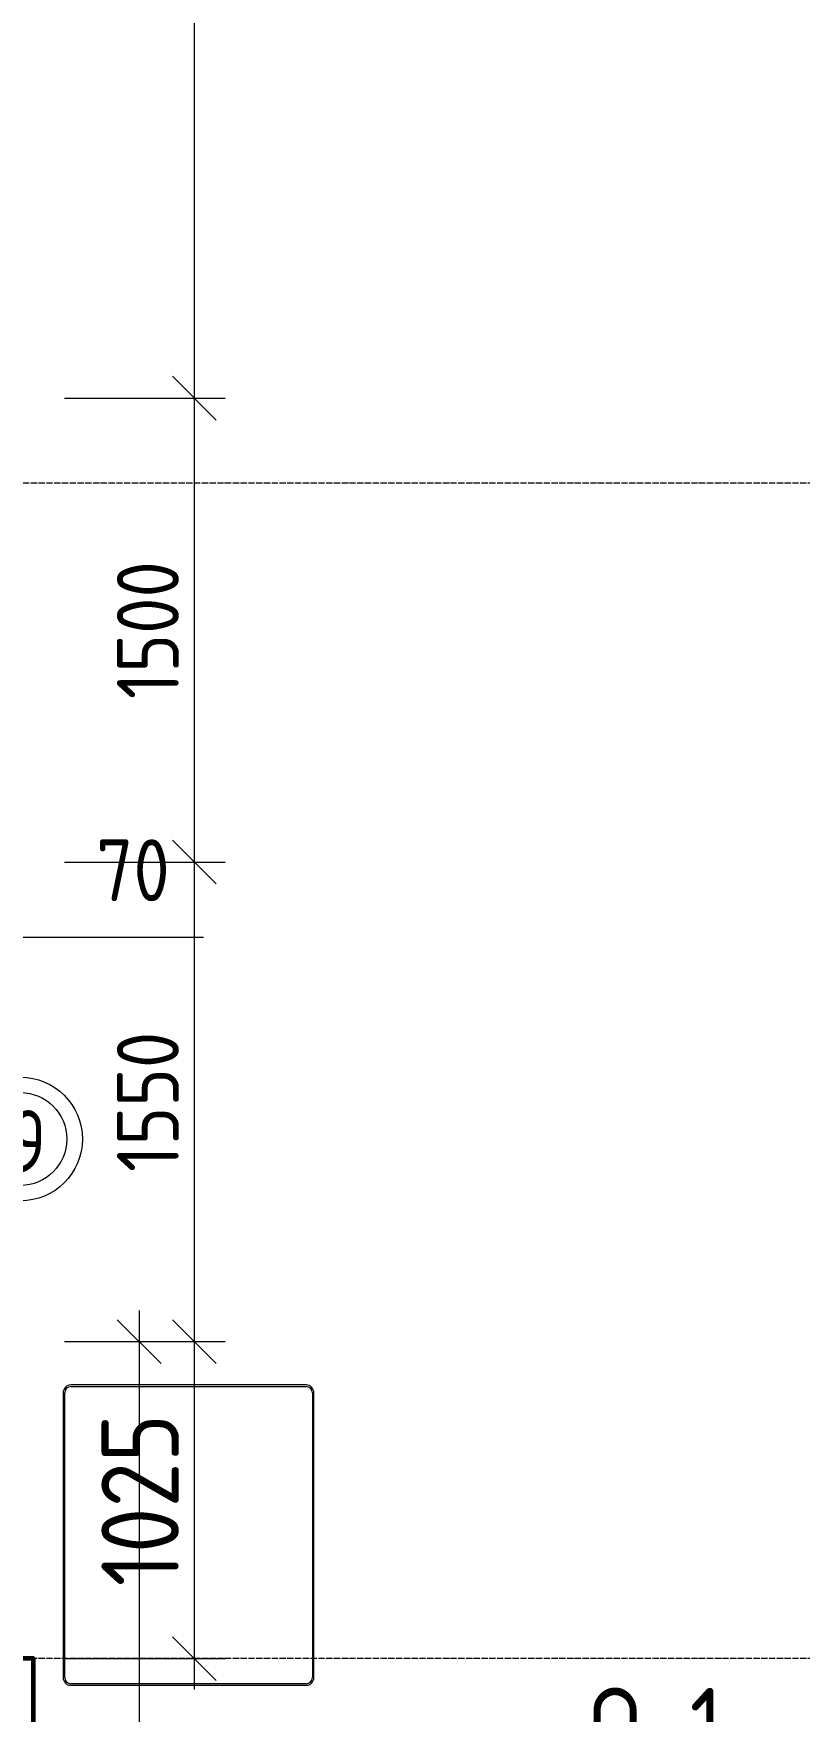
# Model space of a CAD drawing. Header units: millimetres. Extents: x -56773 to 221258, y -262288 to 26541.
# Drawn here: x -12891 to -10417, y -183994 to -178570 of the extents above; entities that cross this region are included whole.
import ezdxf

# ---------------------------------------------------------------- set-up
doc = ezdxf.new("R2010")
doc.units = ezdxf.units.MM
doc.linetypes.add('ADSK_Линия сетки', pattern=[25, 20, -2.5, 0, -2.5])
for name, color, linetype, lineweight in [('3.1 Штукатурка внешн стен для инвесторов', 5, 'Continuous', 60), ('Марки', 7, 'Continuous', 20), ('Марки дверей', 7, 'Continuous', 20), ('Оборудование', 7, 'Continuous', 18), ('Оси', 7, 'Continuous', 9), ('Размеры', 7, 'Continuous', 9)]:
    doc.layers.add(name, color=color, linetype=linetype, lineweight=lineweight)
doc.styles.add('GOST Common_2', font='', dxfattribs={"width": 0.9, "height": 250})
doc.styles.add('GOST Common_3', font='', dxfattribs={"width": 0.9, "height": 200})
doc.styles.add('GOST Common_B', font='', dxfattribs={"width": 0.8, "height": 200})
doc.styles.get('GOST Common_2').set_extended_font_data('GOST Common')
doc.styles.get('GOST Common_3').set_extended_font_data('GOST Common')
doc.styles.get('GOST Common_B').set_extended_font_data('GOST Common', bold=True)
doc.dimstyles.new('ADSK_Основной_2_0', dxfattribs={"dimscale": 304.8, "dimtxt": 201.142999, "dimasz": 0.463911, "dimexe": 0.328084, "dimexo": 0.328084, "dimgap": 0.164042, "dimtad": 1, "dimdec": 3, "dimrnd": 0.001, "dimdsep": 46, "dimtxsty": 'GOST Common_3', "dimblk1": 'OBLIQUE', "dimblk2": 'OBLIQUE', "dimsah": 1, "dimcen": 0.09, "dimdle": 0.328084, "dimazin": 2, "dimtfac": 1, "dimtdec": 4, "dimtix": 1, "dimtmove": 0, "dimatfit": 3, "dimfxl": 1, "dimtvp": 1, "dimtolj": 1, "dimtzin": 0, "dimlwd": 20, "dimlwe": 20, "dimarcsym": 2})
doc.dimstyles.new('ADSK_Основной_2_0_2', dxfattribs={"dimscale": 304.8, "dimtxt": 201.142999, "dimasz": 0.463911, "dimexe": 0.328084, "dimexo": 0.328084, "dimgap": 0.164042, "dimtad": 1, "dimdec": 3, "dimrnd": 0.001, "dimdsep": 46, "dimtxsty": 'GOST Common_3', "dimblk1": 'OBLIQUE', "dimblk2": 'OBLIQUE', "dimsah": 1, "dimcen": 0.09, "dimdle": 0.328084, "dimazin": 2, "dimtfac": 1, "dimtdec": 4, "dimtix": 1, "dimtmove": 0, "dimatfit": 3, "dimfxl": 1, "dimtvp": 1, "dimtolj": 1, "dimtzin": 0, "dimlwd": 20, "dimlwe": 20, "dimarcsym": 2})
doc.dimstyles.new('ADSK_Основной_2_0_3', dxfattribs={"dimscale": 304.8, "dimtxt": 201.142999, "dimasz": 0.463911, "dimexe": 0.328084, "dimexo": 0.328084, "dimgap": 0.164042, "dimtad": 1, "dimdec": 3, "dimrnd": 0.001, "dimdsep": 46, "dimtxsty": 'GOST Common_2', "dimblk1": 'OBLIQUE', "dimblk2": 'OBLIQUE', "dimsah": 1, "dimcen": 0.09, "dimdle": 0.328084, "dimazin": 2, "dimtfac": 1, "dimtdec": 4, "dimtix": 1, "dimtmove": 0, "dimatfit": 3, "dimfxl": 1, "dimtvp": 1, "dimtolj": 1, "dimtzin": 0, "dimlwd": 20, "dimlwe": 20, "dimarcsym": 2})

# ---------------------------------------------------------------- blocks, each defined once
blk = doc.blocks.new('Маркер с интегрированными элементами доступности501 - Маркер с интегрированными элементами доступности-4129037-Кладочный план 4-го этажа')
at = {"layer": 'Оборудование'}
for p, q in [((-12019.5, 15689.7), (-12779.5, 15689.7)), ((-12779.5, 15684.7), (-12019.5, 15684.7)), ((-12804.5, 15664.7), (-12804.5, 14743.7)), ((-12799.5, 14743.7), (-12799.5, 15664.7)), ((-11999.5, 15664.7), (-11999.5, 14743.7)), ((-11994.5, 14743.7), (-11994.5, 15664.7)), ((-12019.5, 14723.7), (-12779.5, 14723.7)), ((-12779.5, 14718.7), (-12019.5, 14718.7))]:
    blk.add_line(p, q, dxfattribs=at)
for centre, radius, start, end in [((-12779.5, 15664.7), 25, 90, 180), ((-12779.5, 15664.7), 20, 90, 180), ((-12019.5, 15664.7), 25, 360, 90), ((-12019.5, 15664.7), 20, 0, 90), ((-12779.5, 14743.7), 25, 180, 270), ((-12779.5, 14743.7), 20, 180, 270), ((-12019.5, 14743.7), 20, 270, 0), ((-12019.5, 14743.7), 25, 270, 0)]:
    blk.add_arc(centre, radius, start, end, dxfattribs=at)
blk = doc.blocks.new('_Oblique')
at = {"color": 0, "linetype": 'ByBlock', "lineweight": -2}
blk.add_line((-0.5, -0.5), (0.5, 0.5), dxfattribs=at)
blk = doc.blocks.new('*D6332')
at = {"layer": 'Defpoints', "color": 0, "lineweight": 25, "transparency": 16777216}
for p in [(-12271.5, -174873.5), (-12890.6, -179748.5), (-12371.5, -179748.5)]:
    blk.add_point(p, dxfattribs=at)
at = {"layer": 'Размеры', "color": 0, "lineweight": 20, "transparency": 16777216}
for p, q in [((-12371.5, -174773.5), (-12371.5, -179848.5)), ((-12371.5, -174873.5), (-12471.5, -174873.5)), ((-12790.6, -179748.5), (-12271.5, -179748.5))]:
    blk.add_line(p, q, dxfattribs=at)
at = {"layer": 'Размеры', "color": 0, "lineweight": 20, "transparency": 16777216, "xscale": 141.4, "yscale": 141.4, "zscale": 141.4}
for p, rotation in [((-12371.5, -174873.5), 90), ((-12371.5, -179748.5), 270)]:
    blk.add_blockref('_Oblique', p, dxfattribs=dict(at, rotation=rotation))
at = {"layer": 'Размеры', "color": 0, "lineweight": 9, "transparency": 16777216, "insert": (-12521.5, -177311), "char_height": 200, "width": 625.93, "attachment_point": 5, "rotation": 90, "style": 'GOST Common_3'}
blk.add_mtext('\\A1;4875', dxfattribs=at)
blk = doc.blocks.new('*D6333')
at = {"layer": 'Defpoints', "color": 0, "lineweight": 25, "transparency": 16777216}
for p in [(-12890.6, -179748.5), (-12890.6, -181248.5), (-12371.5, -181248.5)]:
    blk.add_point(p, dxfattribs=at)
at = {"layer": 'Размеры', "color": 0, "lineweight": 20, "transparency": 16777216}
for p, q in [((-12371.5, -179648.5), (-12371.5, -181348.5)), ((-12790.6, -179748.5), (-12271.5, -179748.5)), ((-12790.6, -181248.5), (-12271.5, -181248.5))]:
    blk.add_line(p, q, dxfattribs=at)
at = {"layer": 'Размеры', "color": 0, "lineweight": 20, "transparency": 16777216, "xscale": 141.4, "yscale": 141.4, "zscale": 141.4}
for p, rotation in [((-12371.5, -179748.5), 90), ((-12371.5, -181248.5), 270)]:
    blk.add_blockref('_Oblique', p, dxfattribs=dict(at, rotation=rotation))
at = {"layer": 'Размеры', "color": 0, "lineweight": 9, "transparency": 16777216, "insert": (-12521.5, -180498.5), "char_height": 200, "width": 560.473, "attachment_point": 5, "rotation": 90, "style": 'GOST Common_3'}
blk.add_mtext('\\A1;1500', dxfattribs=at)
blk = doc.blocks.new('*D6334')
at = {"layer": 'Defpoints', "color": 0, "lineweight": 25, "transparency": 16777216}
for p in [(-12890.6, -181248.5), (-12890.6, -182798.5), (-12371.5, -182798.5)]:
    blk.add_point(p, dxfattribs=at)
at = {"layer": 'Размеры', "color": 0, "lineweight": 20, "transparency": 16777216}
for p, q in [((-12371.5, -181148.5), (-12371.5, -182898.5)), ((-12790.6, -181248.5), (-12271.5, -181248.5)), ((-12790.6, -182798.5), (-12271.5, -182798.5))]:
    blk.add_line(p, q, dxfattribs=at)
at = {"layer": 'Размеры', "color": 0, "lineweight": 20, "transparency": 16777216, "xscale": 141.4, "yscale": 141.4, "zscale": 141.4}
for p, rotation in [((-12371.5, -181248.5), 90), ((-12371.5, -182798.5), 270)]:
    blk.add_blockref('_Oblique', p, dxfattribs=dict(at, rotation=rotation))
at = {"layer": 'Размеры', "color": 0, "lineweight": 9, "transparency": 16777216, "insert": (-12521.5, -182023.5), "char_height": 200, "width": 560.473, "attachment_point": 5, "rotation": 90, "style": 'GOST Common_3'}
blk.add_mtext('\\A1;1550', dxfattribs=at)
blk = doc.blocks.new('*D6335')
at = {"layer": 'Defpoints', "color": 0, "lineweight": 25, "transparency": 16777216}
for p in [(-12890.6, -182798.5), (-12890.6, -187798.5), (-12549.5, -187798.5)]:
    blk.add_point(p, dxfattribs=at)
at = {"layer": 'Размеры', "color": 0, "lineweight": 20, "transparency": 16777216}
for p, q in [((-12549.5, -182698.5), (-12549.5, -185573)), ((-12790.6, -182798.5), (-12449.5, -182798.5)), ((-12549.5, -187898.5), (-12549.5, -186307.3)), ((-12790.6, -187798.5), (-12449.5, -187798.5))]:
    blk.add_line(p, q, dxfattribs=at)
at = {"layer": 'Размеры', "color": 0, "lineweight": 20, "transparency": 16777216, "xscale": 141.4, "yscale": 141.4, "zscale": 141.4}
for p, rotation in [((-12549.5, -182798.5), 90), ((-12549.5, -187798.5), 270)]:
    blk.add_blockref('_Oblique', p, dxfattribs=dict(at, rotation=rotation))
at = {"layer": 'Размеры', "color": 0, "lineweight": 9, "transparency": 16777216, "insert": (-12682.9, -186242.9), "char_height": 200, "width": 605.475, "attachment_point": 1, "rotation": 90, "line_spacing_factor": 1.022761, "style": 'GOST Common_3'}
blk.add_mtext('\\A1;5000', dxfattribs=at)
blk = doc.blocks.new('*D6409')
at = {"layer": 'Defpoints', "color": 0, "lineweight": 25, "transparency": 16777216}
for p in [(-13085.6, -181048.5), (-13015.6, -181491.4), (-13015.6, -181651.4)]:
    blk.add_point(p, dxfattribs=at)
at = {"layer": 'Размеры', "color": 0, "lineweight": 20, "transparency": 16777216}
for p, q in [((-13085.6, -181148.5), (-13085.6, -181591.4)), ((-13015.6, -181551.4), (-13015.6, -181391.4)), ((-13085.6, -181491.4), (-13227, -181491.4)), ((-13085.6, -181491.4), (-13015.6, -181491.4)), ((-13015.6, -181491.4), (-12341.4, -181491.4))]:
    blk.add_line(p, q, dxfattribs=at)
at = {"layer": 'Размеры', "color": 0, "lineweight": 20, "transparency": 16777216, "xscale": 141.4, "yscale": 141.4, "zscale": 141.4}
blk.add_blockref('_Oblique', (-13085.6, -181491.4), dxfattribs=at)
at = {"layer": 'Размеры', "color": 0, "lineweight": 20, "transparency": 16777216, "xscale": 141.4, "yscale": 141.4, "zscale": 141.4, "rotation": 180}
blk.add_blockref('_Oblique', (-13015.6, -181491.4), dxfattribs=at)
at = {"layer": 'Размеры', "color": 0, "lineweight": 9, "transparency": 16777216, "insert": (-12688.5, -181174.8), "char_height": 200, "width": 302.737, "attachment_point": 1, "line_spacing_factor": 1.022761, "style": 'GOST Common_3'}
blk.add_mtext('\\A1;70', dxfattribs=at)
blk = doc.blocks.new('М_двери1 - Марка экземпляра 2-3719212-Кладочный план 4-го этажа')
at = {"layer": 'Марки дверей'}
for radius in [2, 1.5]:
    blk.add_circle((0, 0), radius, dxfattribs=at)
blk = doc.blocks.new('*D6441')
at = {"layer": 'Defpoints', "color": 0, "lineweight": 25, "transparency": 16777216}
for p in [(-12880.6, -182798.5), (-12890.6, -183823.5), (-12371.5, -183823.5)]:
    blk.add_point(p, dxfattribs=at)
at = {"layer": 'Размеры', "color": 0, "lineweight": 20, "transparency": 16777216}
for p, q in [((-12371.5, -182698.5), (-12371.5, -183923.5)), ((-12780.6, -182798.5), (-12271.5, -182798.5)), ((-12790.6, -183823.5), (-12271.5, -183823.5))]:
    blk.add_line(p, q, dxfattribs=at)
at = {"layer": 'Размеры', "color": 0, "lineweight": 20, "transparency": 16777216, "xscale": 141.4, "yscale": 141.4, "zscale": 141.4}
for p, rotation in [((-12371.5, -182798.5), 90), ((-12371.5, -183823.5), 270)]:
    blk.add_blockref('_Oblique', p, dxfattribs=dict(at, rotation=rotation))
at = {"layer": 'Размеры', "color": 0, "lineweight": 9, "transparency": 16777216, "insert": (-12546.5, -183311), "char_height": 250, "width": 560.473, "attachment_point": 5, "rotation": 90, "style": 'GOST Common_2'}
blk.add_mtext('\\A1;1025', dxfattribs=at)

msp = doc.modelspace()

# ---------------------------------------------------------------- linework, layer by layer
at = {"layer": '3.1 Штукатурка внешн стен для инвесторов'}
msp.add_lwpolyline([(-15390.6385, -187623.4914), (-12890.6385, -187623.4914), (-12890.6385, -183823.4914), (-16690.6385, -183823.4914), (-16690.6385, -180048.4914)], dxfattribs=at)
at = {"layer": 'Оси', "linetype": 'ADSK_Линия сетки', "lineweight": 5}
for p, q in [((-2488.0423, -180023.4914), (-25230.7352, -180023.4914)), ((-2488.0423, -183823.4914), (-25230.7352, -183823.4914))]:
    msp.add_line(p, q, dxfattribs=at)

# ---------------------------------------------------------------- block references
at = {"layer": 'Марки дверей', "xscale": 99.99999999999993, "yscale": 99.99999999999993, "zscale": 99.99999999999993}
msp.add_blockref('М_двери1 - Марка экземпляра 2-3719212-Кладочный план 4-го этажа', (-12933.1385, -182143.7451), dxfattribs=at)
at = {"layer": 'Оборудование'}
msp.add_blockref('Маркер с интегрированными элементами доступности501 - Маркер с интегрированными элементами доступности-4129037-Кладочный план 4-го этажа', (9.3615, -198628.4604), dxfattribs=at)

# ---------------------------------------------------------------- texts
at = {"layer": 'Марки', "lineweight": 9, "char_height": 250, "attachment_point": 1, "style": 'GOST Common_2'}
for s, insert, width in [('\\fGOST Common|b0|i0|c204|p34|;\\W.9;О', (-11096.1925, -183917.8875), 216.455625), ('-1', (-10917.5988, -183917.8875), 331.898625)]:
    msp.add_mtext(s, dxfattribs=dict(at, insert=insert, width=width))
at = {"layer": 'Марки дверей', "lineweight": 5, "insert": (-13039.5959, -182050.0861), "char_height": 200, "width": 250.1265, "attachment_point": 1, "style": 'GOST Common_B'}
msp.add_mtext('19', dxfattribs=at)

# ---------------------------------------------------------------- dimensions: what is measured, and where the dimension line sits
at = {"layer": 'Размеры', "lineweight": 9}
for base, p1, p2, dimstyle, override, picture, middle in [((-12371.4865, -179748.4914), (-12271.5016, -174873.4914), (-12890.6385, -179748.4914), 'ADSK_Основной_2_0_2', {"dimpost": '<>', "dimfxl": 4914.158678}, '*D6332', (-12521.4865, -177310.9914)), ((-12371.4865, -181248.4914), (-12890.6385, -179748.4914), (-12890.6385, -181248.4914), 'ADSK_Основной_2_0_2', {"dimpost": '<>', "dimfxl": 1500}, '*D6333', (-12521.4865, -180498.4914)), ((-12371.4865, -182798.4914), (-12890.6385, -181248.4914), (-12890.6385, -182798.4914), 'ADSK_Основной_2_0_2', {"dimpost": '<>', "dimfxl": 1550}, '*D6334', (-12521.4865, -182023.4914)), ((-12371.4865, -183823.4914), (-12880.6385, -182798.4914), (-12890.6385, -183823.4914), 'ADSK_Основной_2_0_3', {"dimpost": '<>', "dimfxl": 1025.048779}, '*D6441', (-12546.4865, -183310.9914))]:
    dim = msp.add_linear_dim(base=base, p1=p1, p2=p2, angle=90, dimstyle=dimstyle, override=override, dxfattribs=at)
    dim.commit()
    dim.dimension.update_dxf_attribs({"geometry": picture, "text_midpoint": middle})
dim = msp.add_linear_dim(base=(-13015.6385, -181491.4207), p1=(-13085.6385, -181048.4914), p2=(-13015.6385, -181651.3974), dimstyle='ADSK_Основной_2_0', override={"dimpost": '<>', "dimfxl": 606.956063}, dxfattribs=at)
dim.commit()
dim.dimension.update_dxf_attribs({"geometry": '*D6409', "text_midpoint": (-12537.1242, -181491.4207), "dimtype": 160})
dim = msp.add_linear_dim(base=(-12549.5188, -187798.4914), p1=(-12890.6385, -182798.4914), p2=(-12890.6385, -187798.4914), angle=90, dimstyle='ADSK_Основной_2_0', override={"dimpost": '<>', "dimfxl": 5000}, dxfattribs=at)
dim.commit()
dim.dimension.update_dxf_attribs({"geometry": '*D6335', "text_midpoint": (-12549.5188, -185940.1816), "dimtype": 160, "text_rotation": 90})

doc.saveas('drawing.dxf')
